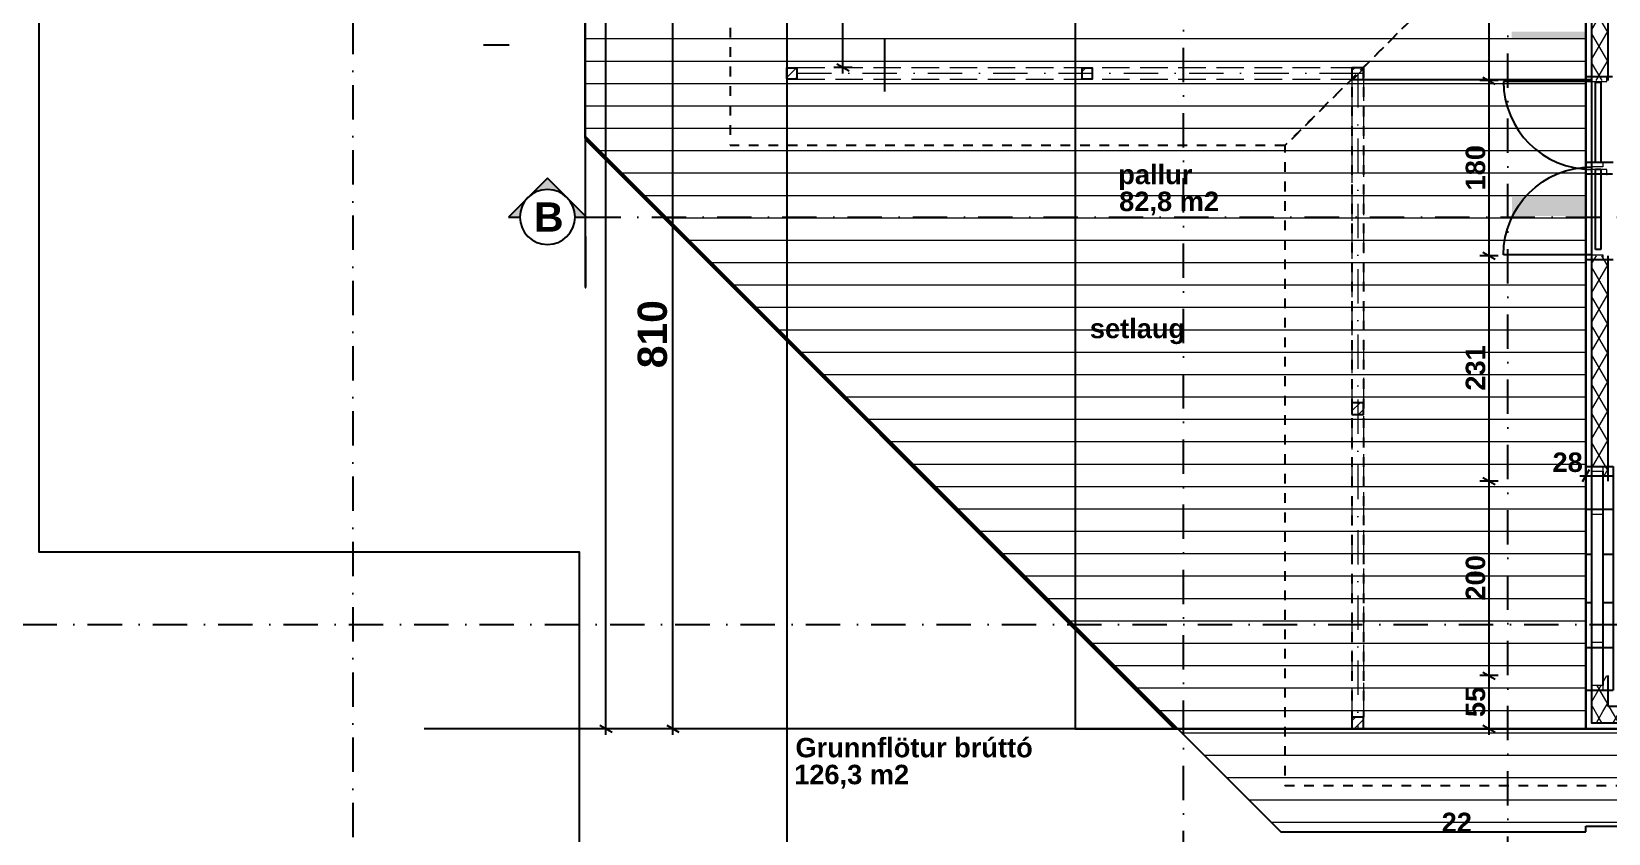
# Model space of a CAD drawing. Header units: millimetres. Extents: x -242231 to 419123, y -2399 to 525285.
# Drawn here: x -136716 to -120526, y 143649 to 151887 of the extents above; entities that cross this region are included whole.
import ezdxf

# ---------------------------------------------------------------- set-up
doc = ezdxf.new("R2010")
doc.units = ezdxf.units.MM
doc.set_wipeout_variables(frame=1)
for name, pattern in [('Dot & Dashed', [670.277762, 352.777767, -176.388884, 0, -141.111112]), ('Hidden Line', [391.222223, 282.222223, -109]), ('Short dashed', [200, 100, -100]), ('Wipeout_Contour', [1000, 0, -1000])]:
    doc.linetypes.add(name, pattern=pattern)
doc.layers.add('Walls', color=7, linetype='Continuous')
doc.styles.add('GENERATED_STYLE_1', font='swissb.ttf')
pattern_1 = [(60, (-125991.2, 141233.89), (-129.9038, 75), []), (120, (-125991.2, 141233.89), (129.9038, 75), [])]
pattern_2 = [(45, (-125991.2, 141233.9), (-159.099, 159.099), []), (45, (-126044.23, 141286.92), (-159.099, 159.099), [])]

# ---------------------------------------------------------------- blocks, each defined once
blk = doc.blocks.new('W Feature 1 10_13')
at = {"layer": 'Walls', "linetype": 'Continuous'}
for p, q in [((-450, 60), (450, 60)), ((450, -220), (-450, -220))]:
    blk.add_line(p, q, dxfattribs=at)
at = {"color": 254, "linetype": 'Wipeout_Contour', "lineweight": 0, "ltscale": 1635.225415}
blk.add_wipeout([(-400, -120), (400, -120), (400, 0), (-400, 0)], dxfattribs=at).dxf.layer = 'Walls'
at = {"layer": 'Walls', "linetype": 'Continuous'}
for p, q in [((-450, 60), (-450, 0)), ((-450, 0), (-450, -120)), ((400, 0), (-400, 0)), ((450, 60), (450, 0)), ((450, 0), (450, -120)), ((-450, -120), (-450, -170)), ((-400, -120), (400, -120)), ((450, -120), (450, -170)), ((-450, -170), (-450, -220)), ((450, -170), (450, -220))]:
    blk.add_line(p, q, dxfattribs=at)
at = {"layer": 'Walls', "color": 102, "linetype": 'Continuous', "lineweight": 20}
for p, q in [((-400, 0), (-450, 0)), ((-400, -120), (-400, 0)), ((450, 0), (400, 0)), ((400, 0), (400, -120)), ((-450, -120), (-400, -120)), ((400, -120), (450, -120))]:
    blk.add_line(p, q, dxfattribs=at)
at = {"layer": 'Walls', "linetype": 'Continuous'}
for p in [(-450, 0), (450, 0)]:
    blk.add_point(p, dxfattribs=at)
blk = doc.blocks.new('W Feature 1 10_14')
at = {"layer": 'Walls', "linetype": 'Continuous'}
for p, q in [((-710, 60), (710, 60)), ((710, -220), (-710, -220))]:
    blk.add_line(p, q, dxfattribs=at)
at = {"color": 254, "linetype": 'Wipeout_Contour', "lineweight": 0, "ltscale": 2661.641407}
blk.add_wipeout([(-660, -120), (660, -120), (660, 0), (-660, 0)], dxfattribs=at).dxf.layer = 'Walls'
at = {"layer": 'Walls', "linetype": 'Continuous'}
for p, q in [((-710, 60), (-710, 0)), ((-710, 0), (-710, -120)), ((660, 0), (-660, 0)), ((710, 60), (710, 0)), ((710, 0), (710, -120)), ((-710, -120), (-710, -170)), ((-660, -120), (660, -120)), ((710, -120), (710, -170)), ((-710, -170), (-710, -220)), ((710, -170), (710, -220))]:
    blk.add_line(p, q, dxfattribs=at)
at = {"layer": 'Walls', "color": 102, "linetype": 'Continuous', "lineweight": 20}
for p, q in [((-660, 0), (-710, 0)), ((-660, -120), (-660, 0)), ((710, 0), (660, 0)), ((660, 0), (660, -120)), ((-710, -120), (-660, -120)), ((660, -120), (710, -120))]:
    blk.add_line(p, q, dxfattribs=at)
at = {"layer": 'Walls', "linetype": 'Continuous'}
for p in [(-710, 0), (710, 0)]:
    blk.add_point(p, dxfattribs=at)
blk = doc.blocks.new('D1 10_5')
at = {"layer": 'Walls', "linetype": 'Continuous'}
for p, q in [((452, 0), (452, 904)), ((-500, 15), (-500, 65)), ((-500, 0), (-500, 15)), ((-500, -155), (-500, 0)), ((500, 15), (500, 65)), ((500, 0), (500, 15)), ((500, -155), (500, 0)), ((-500, -215), (-500, -155)), ((500, -215), (500, -155))]:
    blk.add_line(p, q, dxfattribs=at)
at = {"layer": 'Walls', "color": 102, "linetype": 'Continuous', "lineweight": 20}
for p, q in [((-452, 0), (-500, 0)), ((-500, 0), (-500, -155)), ((-452, -155), (-452, 0)), ((500, 0), (452, 0)), ((452, 0), (452, -155)), ((500, -155), (500, 0)), ((-500, -155), (-452, -155)), ((452, -155), (500, -155))]:
    blk.add_line(p, q, dxfattribs=at)
at = {"layer": 'Walls', "linetype": 'Continuous'}
blk.add_arc((452, 0), 904, 90, 180, dxfattribs=at)
for p in [(-500, -155), (500, -155)]:
    blk.add_point(p, dxfattribs=at)
blk = doc.blocks.new('D1 10_6')
at = {"layer": 'Walls', "linetype": 'Continuous'}
for p, q in [((452, 0), (452, 904)), ((-500, 60), (-500, 0)), ((-500, 0), (-500, -115)), ((500, 60), (500, 0)), ((500, 0), (500, -115)), ((-500, -115), (-500, -170)), ((500, -115), (500, -170)), ((-500, -170), (-500, -220)), ((500, -170), (500, -220))]:
    blk.add_line(p, q, dxfattribs=at)
at = {"layer": 'Walls', "color": 102, "linetype": 'Continuous', "lineweight": 20}
for p, q in [((-452, 0), (-500, 0)), ((-500, 0), (-500, -115)), ((-452, -115), (-452, 0)), ((500, 0), (452, 0)), ((452, 0), (452, -115)), ((500, -115), (500, 0)), ((-500, -115), (-452, -115)), ((452, -115), (500, -115))]:
    blk.add_line(p, q, dxfattribs=at)
at = {"layer": 'Walls', "linetype": 'Continuous'}
blk.add_arc((452, 0), 904, 90, 180, dxfattribs=at)
for p in [(-500, 0), (500, 0)]:
    blk.add_point(p, dxfattribs=at)

msp = doc.modelspace()

# ---------------------------------------------------------------- hatches: boundary and pattern name
at = {"linetype": 'Continuous', "lineweight": 0}
h = msp.add_hatch(dxfattribs=at)
h.set_pattern_fill('BATT_INSULATION', color=1, style=0, pattern_type=2)
h.set_pattern_definition(pattern_1)
h.paths.add_polyline_path([(-120699.614, 152878.672), (-120699.614, 151382.748), (-120529.614, 151382.748), (-120529.614, 152878.529)], flags=0)
for points in [[(-120765.057, 151883.95), (-121519.127, 151883.95), (-121519.127, 151817.714), (-120765.057, 151817.714)], [(-120763.862, 150186.252), (-121517.932, 150186.252), (-121517.932, 149992.953), (-120763.862, 149992.953)]]:
    msp.add_hatch(color=255, dxfattribs=at).paths.add_polyline_path(points, flags=0)
h = msp.add_hatch(dxfattribs=at)
h.set_pattern_fill('STEEL', color=1, style=0, pattern_type=2)
h.set_pattern_definition(pattern_2)
h.paths.add_polyline_path([(-128964.912, 151400.662), (-128854.912, 151400.662), (-128854.912, 151510.662), (-128964.912, 151510.662)], flags=0)
h = msp.add_hatch(dxfattribs=at)
h.set_pattern_fill('STEEL', color=1, style=0, pattern_type=2)
h.set_pattern_definition(pattern_2)
h.paths.add_polyline_path([(-125933.786, 151401.512), (-125823.786, 151401.512), (-125823.786, 151511.512), (-125933.786, 151511.512)], flags=0)
h = msp.add_hatch(dxfattribs=at)
h.set_pattern_fill('STEEL', color=1, style=0, pattern_type=2)
h.set_pattern_definition(pattern_2)
h.paths.add_polyline_path([(-123160.747, 151395.421), (-123040.747, 151395.421), (-123040.747, 151515.421), (-123160.747, 151515.421)], flags=0)
at = {"linetype": 'Continuous'}
msp.add_hatch(color=256, dxfattribs=at).paths.add_polyline_path([(-131702.398, 149981.287, -1), (-131136.713, 149981.287), (-131019.556, 149981.287), (-131419.556, 150381.287), (-131819.556, 149981.287)], flags=0)
at = {"linetype": 'Continuous', "lineweight": 0}
h = msp.add_hatch(dxfattribs=at)
h.set_pattern_fill('BATT_INSULATION', color=1, style=0, pattern_type=2)
h.set_pattern_definition(pattern_1)
h.paths.add_polyline_path([(-120699.614, 149583.804), (-120699.614, 147269.591), (-120529.614, 147269.591), (-120529.614, 149583.804)], flags=0)
h = msp.add_hatch(dxfattribs=at)
h.set_pattern_fill('STEEL', color=1, style=0, pattern_type=2)
h.set_pattern_definition(pattern_2)
h.paths.add_polyline_path([(-123160.747, 147952.543), (-123040.747, 147952.543), (-123040.747, 148072.543), (-123160.747, 148072.543)], flags=0)
h = msp.add_hatch(dxfattribs=at)
h.set_pattern_fill('BATT_INSULATION', color=1, style=0, pattern_type=2)
h.set_pattern_definition(pattern_1)
h.paths.add_polyline_path([(-120529.614, 144954.309), (-120529.614, 145270.47), (-120699.614, 145270.47), (-120699.614, 144954.309)], flags=0)
h = msp.add_hatch(dxfattribs=at)
h.set_pattern_fill('BATT_INSULATION', color=1, style=0, pattern_type=2)
h.set_pattern_definition(pattern_1)
h.paths.add_polyline_path([(-120699.614, 144784.309), (-120529.614, 144954.309), (-120699.614, 144954.309)], flags=0)
h = msp.add_hatch(dxfattribs=at)
h.set_pattern_fill('BATT_INSULATION', color=1, style=0, pattern_type=2)
h.set_pattern_definition(pattern_1)
h.paths.add_polyline_path([(-120529.614, 144954.309), (-120699.614, 144784.309), (-120529.614, 144784.309)], flags=0)
h = msp.add_hatch(dxfattribs=at)
h.set_pattern_fill('BATT_INSULATION', color=1, style=0, pattern_type=2)
h.set_pattern_definition(pattern_1)
h.paths.add_polyline_path([(-120529.614, 144784.309), (-120214.446, 144784.309), (-120214.446, 144954.309), (-120529.614, 144954.309)], flags=0)
h = msp.add_hatch(dxfattribs=at)
h.set_pattern_fill('STEEL', color=1, style=0, pattern_type=2)
h.set_pattern_definition(pattern_2)
h.paths.add_polyline_path([(-123160.747, 144724.309), (-123040.747, 144724.309), (-123040.747, 144844.309), (-123160.747, 144844.309)], flags=0)

# ---------------------------------------------------------------- linework, layer by layer
at = {"linetype": 'Dot & Dashed'}
for p, q in [((-133418.401, 178152.466), (-133418.401, 125178.533)), ((-121560.383, 141924.629), (-121560.383, 163949.787)), ((-124889.028, 141981.545), (-124889.028, 162702.402)), ((-131019.556, 149981.287), (-113044.714, 149981.287))]:
    msp.add_line(p, q, dxfattribs=at)
at = {"linetype": 'Continuous'}
for p, q in [((-130819.273, 144724.309), (-130819.273, 161422.936)), ((-128963.347, 160855.888), (-128963.347, 140719.633)), ((-120699.614, 152878.672), (-120699.614, 151382.748)), ((-120529.614, 151382.748), (-120529.614, 152878.529)), ((-131032.846, 152818.722), (-131032.911, 150813.399)), ((-130133.114, 144724.309), (-130133.114, 152818.716)), ((-128385.252, 151517.711), (-128385.252, 152818.716)), ((-121752.136, 151382.748), (-121752.136, 152818.722)), ((-120759.614, 152818.722), (-120759.614, 144724.319)), ((-120759.614, 152818.722), (-120759.614, 151382.748)), ((-120758.674, 144724.309), (-120758.674, 152818.722)), ((-132076.656, 151751.387), (-131811.331, 151751.387)), ((-127958.854, 151812.961), (-127958.802, 151271.919)), ((-128447.752, 151553.796), (-128322.752, 151481.627)), ((-128291.502, 151517.711), (-128479.002, 151517.711)), ((-128385.252, 151456.586), (-128385.252, 151517.711)), ((-123040.747, 151395.421), (-120699.907, 151395.421)), ((-121658.386, 151382.748), (-121845.886, 151382.748)), ((-121658.386, 151382.748), (-121845.886, 151382.748)), ((-121814.636, 151418.832), (-121689.636, 151346.663)), ((-121814.636, 151418.832), (-121689.636, 151346.663)), ((-121752.136, 149583.804), (-121752.136, 151382.748)), ((-131032.893, 151357.82), (-131032.961, 149258.528)), ((-131024.623, 149258.528), (-131032.893, 151357.82)), ((-120659.391, 151366.062), (-120604.237, 151366.062)), ((-120659.391, 150541.822), (-120659.391, 151366.062)), ((-120604.237, 151366.062), (-120604.237, 150541.822)), ((-131032.911, 150813.399), (-123890.515, 143665.89)), ((-120604.237, 150541.822), (-120659.391, 150541.822)), ((-120659.391, 150471.25), (-120604.237, 150471.25)), ((-120659.391, 149647.011), (-120659.391, 150471.25)), ((-120604.237, 150471.25), (-120604.237, 149647.011)), ((-131419.556, 150381.287), (-131819.556, 149981.287)), ((-131019.556, 149981.287), (-131419.556, 150381.287)), ((-131819.556, 149981.287), (-131702.398, 149981.287)), ((-131136.713, 149981.287), (-131019.556, 149981.287)), ((-121814.636, 149619.888), (-121689.636, 149547.72)), ((-121814.636, 149619.888), (-121689.636, 149547.72)), ((-120604.237, 149647.011), (-120659.391, 149647.011)), ((-121658.386, 149583.804), (-121845.886, 149583.804)), ((-121658.386, 149583.804), (-121845.886, 149583.804)), ((-121752.136, 147269.591), (-121752.136, 149583.804)), ((-120759.614, 149583.804), (-120759.614, 147269.591)), ((-120699.614, 149583.804), (-120699.614, 147269.591)), ((-120529.614, 147269.591), (-120529.614, 149583.804)), ((-131032.961, 149258.528), (-131024.623, 149258.528)), ((-121658.386, 147269.591), (-121845.886, 147269.591)), ((-121658.386, 147269.591), (-121845.886, 147269.591)), ((-121814.636, 147305.675), (-121689.636, 147233.506)), ((-121814.636, 147305.675), (-121689.636, 147233.506)), ((-121752.136, 145270.47), (-121752.136, 147269.591)), ((-121658.386, 145270.47), (-121845.886, 145270.47)), ((-121658.386, 145270.47), (-121845.886, 145270.47)), ((-121814.636, 145306.554), (-121689.636, 145234.385)), ((-121814.636, 145306.554), (-121689.636, 145234.385)), ((-121752.136, 144724.309), (-121752.136, 145270.47)), ((-120759.614, 145270.47), (-120759.614, 144724.309)), ((-120699.614, 145270.47), (-120699.614, 144954.309)), ((-120529.614, 144954.309), (-120529.614, 145270.47)), ((-120699.614, 144954.309), (-120699.614, 144784.309)), ((-120214.446, 144954.309), (-120529.614, 144954.309)), ((-130881.773, 144760.394), (-130756.773, 144688.225)), ((-130195.614, 144760.394), (-130070.614, 144688.225)), ((-121814.636, 144760.394), (-121689.636, 144688.225)), ((-120699.614, 144784.309), (-120529.614, 144784.309)), ((-120529.614, 144784.309), (-120214.446, 144784.309)), ((-112524.775, 144724.309), (-132686.061, 144724.309)), ((-130725.523, 144724.309), (-130913.023, 144724.309)), ((-130819.273, 144663.184), (-130819.273, 144724.309)), ((-130039.364, 144724.309), (-130226.864, 144724.309)), ((-130133.114, 144663.184), (-130133.114, 144724.309)), ((-120699.706, 144724.309), (-126084.091, 144724.309)), ((-121658.386, 144724.309), (-121845.886, 144724.309)), ((-121752.136, 144663.184), (-121752.136, 144724.309)), ((-120759.614, 144724.319), (-115260.364, 144724.319)), ((-120759.614, 144724.309), (-120699.614, 144724.309)), ((-115731.104, 144724.309), (-120758.674, 144724.309)), ((-120699.614, 144724.309), (-120214.446, 144724.309)), ((-123890.515, 143665.89), (-120758.674, 143665.89)), ((-120758.674, 143665.89), (-120758.674, 143724.887)), ((-120758.674, 143724.887), (-115731.104, 143724.887))]:
    msp.add_line(p, q, dxfattribs=at)
at = {"color": 253, "linetype": 'Continuous', "lineweight": 15}
for p, q in [((-131032.879, 151813.89), (-120758.674, 151813.89)), ((-131032.886, 151583.89), (-120758.674, 151583.89)), ((-131032.893, 151353.89), (-131032.878, 151353.89)), ((-131032.893, 151353.89), (-120758.674, 151353.89)), ((-131032.901, 151123.89), (-131031.972, 151123.89)), ((-131032.901, 151123.89), (-120758.674, 151123.89)), ((-131032.908, 150893.89), (-131031.065, 150893.89)), ((-131032.908, 150893.89), (-120758.674, 150893.89)), ((-131032.915, 150663.89), (-131030.159, 150663.89)), ((-130883.509, 150663.89), (-120758.674, 150663.89)), ((-131032.923, 150433.89), (-131029.253, 150433.89)), ((-130653.673, 150433.89), (-120758.674, 150433.89)), ((-131032.93, 150203.89), (-131028.347, 150203.89)), ((-130423.838, 150203.89), (-120758.674, 150203.89)), ((-131032.938, 149973.89), (-131027.441, 149973.89)), ((-130194.002, 149973.89), (-120758.674, 149973.89)), ((-131032.945, 149743.89), (-131026.535, 149743.89)), ((-129964.167, 149743.89), (-120758.674, 149743.89)), ((-131032.952, 149513.89), (-131025.629, 149513.89)), ((-129734.331, 149513.89), (-120758.674, 149513.89)), ((-131032.96, 149283.89), (-131024.723, 149283.89)), ((-129504.496, 149283.89), (-120758.674, 149283.89)), ((-129274.66, 149053.89), (-120758.674, 149053.89)), ((-129044.825, 148823.89), (-120758.674, 148823.89)), ((-128814.989, 148593.89), (-120758.674, 148593.89)), ((-128585.154, 148363.89), (-120758.674, 148363.89)), ((-128355.319, 148133.89), (-120758.674, 148133.89)), ((-128125.483, 147903.89), (-120758.674, 147903.89)), ((-127895.648, 147673.89), (-120758.674, 147673.89)), ((-127665.812, 147443.89), (-120758.674, 147443.89)), ((-127435.977, 147213.89), (-120758.674, 147213.89)), ((-127206.141, 146983.89), (-120758.674, 146983.89)), ((-126976.306, 146753.89), (-120758.674, 146753.89)), ((-126746.47, 146523.89), (-120758.674, 146523.89)), ((-126516.635, 146293.89), (-120758.674, 146293.89)), ((-126286.8, 146063.89), (-120758.674, 146063.89)), ((-126056.964, 145833.89), (-120758.674, 145833.89)), ((-125827.129, 145603.89), (-120758.674, 145603.89)), ((-125597.293, 145373.89), (-120758.674, 145373.89)), ((-125367.458, 145143.89), (-120758.674, 145143.89)), ((-125137.622, 144913.89), (-120758.674, 144913.89)), ((-124907.787, 144683.89), (-115731.104, 144683.89)), ((-124677.951, 144453.89), (-115731.104, 144453.89)), ((-124448.116, 144223.89), (-115731.104, 144223.89)), ((-124218.28, 143993.89), (-115731.104, 143993.89)), ((-123988.445, 143763.89), (-115731.104, 143763.89))]:
    msp.add_line(p, q, dxfattribs=at)
at = {"color": 251, "linetype": 'Hidden Line', "lineweight": 13}
for p, q in [((-128854.914, 151397.711), (-128854.912, 151517.711)), ((-128854.914, 151397.711), (-123160.747, 151397.604)), ((-128854.912, 151517.711), (-123160.747, 151517.604)), ((-123160.747, 151457.729), (-123160.747, 151517.604)), ((-123160.747, 151457.729), (-123040.747, 151457.729)), ((-123160.747, 151397.604), (-123160.747, 144724.309)), ((-123040.747, 151457.729), (-123040.747, 144724.309)), ((-123160.747, 144724.309), (-123040.747, 144724.309))]:
    msp.add_line(p, q, dxfattribs=at)
at = {"color": 251, "linetype": 'Dot & Dashed', "lineweight": 18}
for p, q in [((-128854.913, 151457.711), (-123100.747, 151457.603)), ((-123100.747, 151457.729), (-123100.747, 144724.309))]:
    msp.add_line(p, q, dxfattribs=at)
at = {"linetype": 'Short dashed'}
for p, q in [((-123160.747, 151515.421), (-123160.747, 144844.309)), ((-123040.747, 151515.421), (-123040.747, 144844.309))]:
    msp.add_line(p, q, dxfattribs=at)
at = {"linetype": 'Continuous', "flags": 128}
for points in [[(-108096.979, 165098.049), (-136640.8, 165098.049), (-136640.8, 146540.76), (-131095.312, 146540.76), (-131095.563, 146521.433), (-131095.563, 138129.991)], [(-115731.425, 144724.319), (-122903.544, 144724.319), (-124967.025, 144724.319), (-131032.847, 150792.13), (-131032.847, 159987.586), (-120759.39, 159987.586), (-120759.39, 159143.187), (-115430.025, 159143.187)]]:
    msp.add_lwpolyline(points, dxfattribs=at)
for points in [[(-115320.567, 161362.945), (-120697.174, 161362.945), (-120697.174, 156957.842), (-128903.282, 156957.842), (-128903.282, 152878.772), (-120699.907, 152878.772), (-120699.907, 144784.303), (-115320.567, 144784.303)], [(-124986.476, 144724.319), (-120759.614, 144724.319), (-120759.614, 152818.722), (-128963.398, 152818.722), (-128964.421, 157019.191), (-131032.847, 157019.191), (-131032.847, 150777.433)], [(-120759.584, 152818.716), (-126000.44, 152818.716), (-126000.702, 144724.319), (-120759.614, 144724.319), (-120759.614, 145148.18), (-120759.584, 145148.18)], [(-128964.912, 151400.662), (-128854.912, 151400.662), (-128854.912, 151510.662), (-128964.912, 151510.662)], [(-125933.786, 151401.512), (-125823.786, 151401.512), (-125823.786, 151511.512), (-125933.786, 151511.512)], [(-123160.747, 151395.421), (-123040.747, 151395.421), (-123040.747, 151515.421), (-123160.747, 151515.421)], [(-123160.747, 147952.543), (-123040.747, 147952.543), (-123040.747, 148072.543), (-123160.747, 148072.543)], [(-123160.747, 144724.309), (-123040.747, 144724.309), (-123040.747, 144844.309), (-123160.747, 144844.309)]]:
    msp.add_lwpolyline(points, close=True, dxfattribs=at)
at = {"linetype": 'Short dashed', "flags": 128}
msp.add_lwpolyline([(-121828.856, 152731.188), (-120331.906, 154209.304), (-129544.694, 154209.304), (-129544.694, 150718.905), (-123839.46, 150718.905)], close=True, dxfattribs=at)
at = {"linetype": 'Continuous'}
for start, end in [(0, 180), (180, 0)]:
    msp.add_arc((-131419.556, 149981.287), 282.843, start, end, dxfattribs=at)
at = {"color": 1, "linetype": 'Continuous', "lineweight": 0}
for p in [(-120659.391, 151366.062), (-120659.391, 150541.822)]:
    msp.add_point(p, dxfattribs=at)
at = {"linetype": 'Continuous'}
msp.add_point((-131136.713, 149981.287), dxfattribs=at)

# ---------------------------------------------------------------- block references
at = {"color": 21, "linetype": 'Continuous', "lineweight": 18, "rotation": 90}
msp.add_blockref('D1 10_5', (-120699.614, 150922.748), dxfattribs=at)
at = {"color": 21, "linetype": 'Continuous', "lineweight": 18, "xscale": -1, "rotation": 90}
msp.add_blockref('D1 10_6', (-120699.614, 150043.804), dxfattribs=at)

# ---------------------------------------------------------------- texts
at = {"style": 'GENERATED_STYLE_1'}
for s, height, p in [('pallur', 200, (-125559.181, 150318.43)), ('82,8 m2', 200, (-125549.813, 150041.972)), ('setlaug', 200, (-125850.526, 148736.449)), ('Grunnflötur brúttó', 199.99981, (-128873.3, 144431.312)), ('126,3 m2', 199.9998, (-128886.742, 144155.036))]:
    msp.add_text(s, height=height, dxfattribs=at).set_placement(p)
at = {"attachment_point": 1, "rotation": 90, "style": 'GENERATED_STYLE_1'}
for s, insert, char_height in [('{180}', (-121992.136, 150254.459), 200), ('{810}', (-130493.114, 148428.287), 300), ('{231}', (-121992.136, 148197.88), 200), ('{200}', (-121992.136, 146041.213), 200), ('{55}', (-121992.136, 144844.844), 200)]:
    msp.add_mtext(s, dxfattribs=dict(at, insert=insert, char_height=char_height))
at = {"linetype": 'Continuous', "insert": (-131556.767, 149831.29), "char_height": 300, "attachment_point": 7, "style": 'GENERATED_STYLE_1'}
msp.add_mtext('{B}', dxfattribs=at)
at = {"insert": (-122238.948, 143862.583), "char_height": 200, "attachment_point": 1, "style": 'GENERATED_STYLE_1'}
msp.add_mtext('{22}', dxfattribs=at)

# ---------------------------------------------------------------- next in the draw order: block references
at = {"color": 21, "linetype": 'Continuous', "lineweight": 18, "rotation": 90}
for p in [(-120699.614, 146969.591), (-120699.614, 145570.47)]:
    msp.add_blockref('W Feature 1 10_13', p, dxfattribs=at)

# ---------------------------------------------------------------- next in the draw order: linework, layer by layer
at = {"linetype": 'Continuous'}
for p, q in [((-120723.53, 147385.202), (-120795.699, 147260.202)), ((-120759.614, 147228.952), (-120759.614, 147416.452)), ((-120820.739, 147322.702), (-120759.614, 147322.702)), ((-120759.614, 147322.702), (-120479.614, 147322.702))]:
    msp.add_line(p, q, dxfattribs=at)

# ---------------------------------------------------------------- next in the draw order: block references
at = {"color": 21, "linetype": 'Continuous', "lineweight": 18, "rotation": 90}
msp.add_blockref('W Feature 1 10_14', (-120699.614, 146269.602), dxfattribs=at)

# ---------------------------------------------------------------- next in the draw order: texts
at = {"insert": (-121100.829, 147562.702), "char_height": 200, "attachment_point": 1, "style": 'GENERATED_STYLE_1'}
msp.add_mtext('{28}', dxfattribs=at)

# ---------------------------------------------------------------- next in the draw order: linework, layer by layer
at = {"linetype": 'Dot & Dashed'}
msp.add_line((-142173.605, 145796.917), (-113125.354, 145796.917), dxfattribs=at)
at = {"linetype": 'Short dashed', "flags": 128}
msp.add_lwpolyline([(-123817.997, 161844.368), (-123817.997, 157669.76), (-120341.973, 154207.946), (-123848.622, 150715.503), (-123848.622, 144143.217), (-119209.626, 144143.217), (-119209.626, 161844.368)], close=True, dxfattribs=at)

doc.saveas('drawing.dxf')
